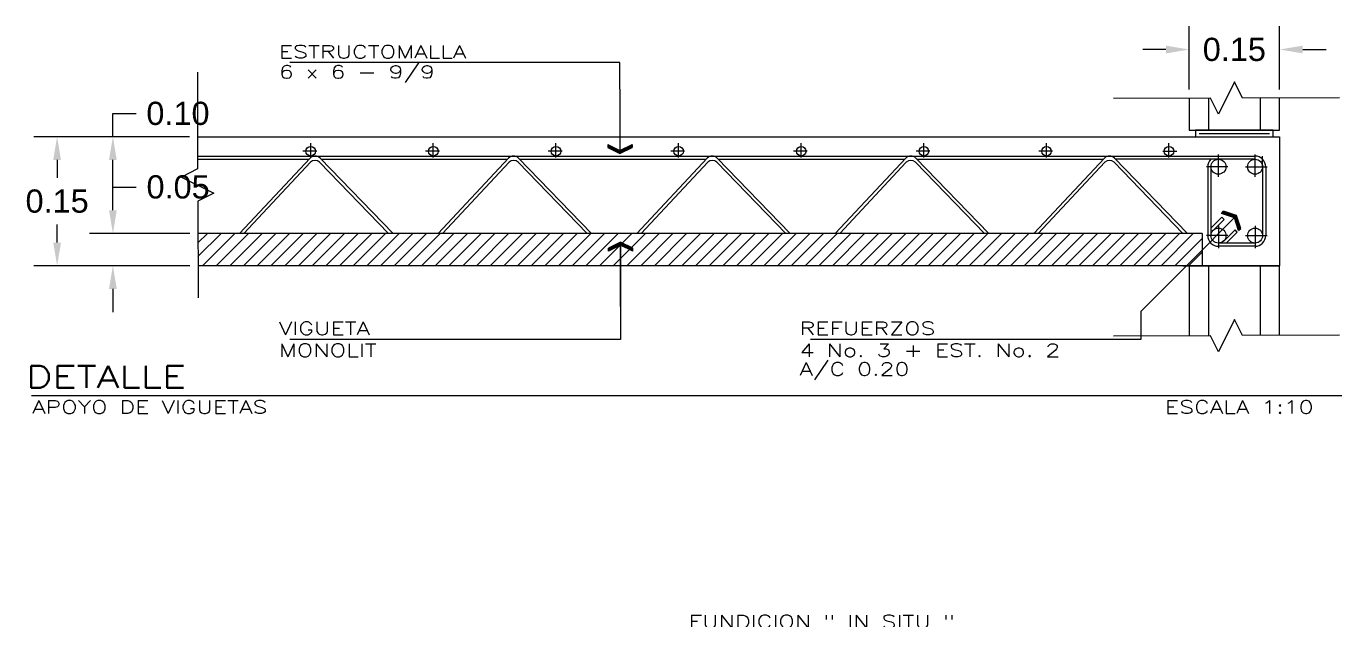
# Model space of a CAD drawing. Header units: inches. Extents: x -370 to 18, y -197 to 199.
# Drawn here: x -241.66 to -231.47, y -2.63 to 1.97 of the extents above; entities that cross this region are included whole.
import ezdxf

# ---------------------------------------------------------------- set-up
doc = ezdxf.new("R2010")
doc.units = ezdxf.units.IN
doc.header["$MEASUREMENT"] = 0
doc.header["$PDMODE"] = 34
doc.header["$PDSIZE"] = 0.2
for name, color, linetype in [('ANNOBJ', 2, 'Continuous'), ('ANNTEXT', 2, 'Continuous'), ('BLOCK', 2, 'Continuous'), ('COTAS', 1, 'Continuous'), ('EJES', 7, 'Continuous'), ('FLECHAS', 1, 'Continuous'), ('HIERRO', 4, 'Continuous'), ('HIERRO1', 3, 'Continuous'), ('REFUERZO', 5, 'Continuous'), ('ROTULADO', 4, 'Continuous'), ('SECTION', 5, 'Continuous'), ('SISA', 2, 'Continuous'), ('TEXTO', 2, 'Continuous'), ('VIGA', 3, 'Continuous')]:
    doc.layers.add(name, color=color, linetype=linetype)
doc.styles.add('HAND', font='ROMANS.shx', dxfattribs={"width": 1.35})
doc.styles.add('ROMANS', font='romans.shx', dxfattribs={"width": 1.35})
doc.styles.get("Standard").update_dxf_attribs({"font": 'arial.ttf'})
doc.dimstyles.get("Standard").update_dxf_attribs({"dimtxt": 0.18, "dimasz": 0.18, "dimexe": 0.18, "dimexo": 0.0625, "dimgap": 0.09, "dimtad": 0, "dimtih": 1, "dimtoh": 1, "dimdec": 4, "dimzin": 0, "dimdsep": 46, "dimtxsty": 'Standard', "dimcen": 0.09, "dimadec": 0, "dimazin": 0, "dimtfac": 1, "dimtdec": 4, "dimtofl": 0, "dimtmove": 0, "dimatfit": 3, "dimfxl": 1, "dimtolj": 1, "dimtzin": 0, "dimarcsym": 0})

# ---------------------------------------------------------------- blocks, each defined once
blk = doc.blocks.new('*X537')
at = {"color": 0}
for p, q in [((13.5667, 12.4294), (13.6387, 12.5013)), ((13.5667, 12.4718), (13.5962, 12.5013)), ((13.5811, 12.4013), (13.6811, 12.5013)), ((13.6235, 12.4013), (13.7235, 12.5013)), ((13.666, 12.4013), (13.766, 12.5013)), ((13.7084, 12.4013), (13.8084, 12.5013)), ((13.7508, 12.4013), (13.8508, 12.5013)), ((13.7932, 12.4013), (13.8932, 12.5013)), ((13.8357, 12.4013), (13.9357, 12.5013)), ((13.8781, 12.4013), (13.9781, 12.5013)), ((13.9205, 12.4013), (14.0205, 12.5013)), ((13.9629, 12.4013), (14.0629, 12.5013)), ((14.0054, 12.4013), (14.1054, 12.5013)), ((14.0478, 12.4013), (14.1478, 12.5013)), ((14.0902, 12.4013), (14.1902, 12.5013)), ((14.1326, 12.4013), (14.2326, 12.5013)), ((14.1751, 12.4013), (14.2751, 12.5013)), ((14.2175, 12.4013), (14.3175, 12.5013)), ((14.2599, 12.4013), (14.3599, 12.5013)), ((14.3024, 12.4013), (14.4024, 12.5013)), ((14.3448, 12.4013), (14.4448, 12.5013)), ((14.3872, 12.4013), (14.4872, 12.5013)), ((14.4296, 12.4013), (14.5296, 12.5013)), ((14.4721, 12.4013), (14.5721, 12.5013)), ((14.5145, 12.4013), (14.6145, 12.5013)), ((14.5569, 12.4013), (14.6569, 12.5013)), ((14.5993, 12.4013), (14.6993, 12.5013)), ((14.6418, 12.4013), (14.7418, 12.5013)), ((14.6842, 12.4013), (14.7842, 12.5013)), ((14.7266, 12.4013), (14.8266, 12.5013)), ((14.769, 12.4013), (14.869, 12.5013)), ((14.8115, 12.4013), (14.9115, 12.5013)), ((14.8539, 12.4013), (14.9539, 12.5013)), ((14.8963, 12.4013), (14.9963, 12.5013)), ((14.9387, 12.4013), (15.0387, 12.5013)), ((14.9812, 12.4013), (15.0812, 12.5013)), ((15.0236, 12.4013), (15.1236, 12.5013)), ((15.066, 12.4013), (15.166, 12.5013)), ((15.1085, 12.4013), (15.2085, 12.5013)), ((15.1509, 12.4013), (15.2509, 12.5013)), ((15.1933, 12.4013), (15.2933, 12.5013)), ((15.2357, 12.4013), (15.3357, 12.5013)), ((15.2782, 12.4013), (15.3782, 12.5013)), ((15.3206, 12.4013), (15.4206, 12.5013)), ((15.363, 12.4013), (15.463, 12.5013)), ((15.4054, 12.4013), (15.5054, 12.5013)), ((15.4479, 12.4013), (15.5479, 12.5013)), ((15.4903, 12.4013), (15.5903, 12.5013)), ((15.5327, 12.4013), (15.6327, 12.5013)), ((15.5751, 12.4013), (15.6751, 12.5013)), ((15.6176, 12.4013), (15.7176, 12.5013)), ((15.66, 12.4013), (15.76, 12.5013)), ((15.7024, 12.4013), (15.8024, 12.5013)), ((15.7448, 12.4013), (15.8448, 12.5013)), ((15.7873, 12.4013), (15.8873, 12.5013)), ((15.8297, 12.4013), (15.9297, 12.5013)), ((15.8721, 12.4013), (15.9721, 12.5013)), ((15.9146, 12.4013), (16.0146, 12.5013)), ((15.957, 12.4013), (16.057, 12.5013)), ((15.9994, 12.4013), (16.0994, 12.5013)), ((16.0418, 12.4013), (16.1418, 12.5013)), ((16.0843, 12.4013), (16.1843, 12.5013)), ((16.1267, 12.4013), (16.2267, 12.5013)), ((16.1691, 12.4013), (16.2691, 12.5013)), ((16.2115, 12.4013), (16.3115, 12.5013)), ((16.254, 12.4013), (16.354, 12.5013)), ((16.2964, 12.4013), (16.3964, 12.5013)), ((16.3388, 12.4013), (16.4388, 12.5013)), ((16.3812, 12.4013), (16.4812, 12.5013)), ((16.4237, 12.4013), (16.5237, 12.5013)), ((16.4661, 12.4013), (16.5661, 12.5013)), ((16.5085, 12.4013), (16.6085, 12.5013)), ((16.551, 12.4013), (16.651, 12.5013)), ((16.5934, 12.4013), (16.6781, 12.486)), ((16.6358, 12.4013), (16.6781, 12.4436))]:
    blk.add_line(p, q, dxfattribs=at)
blk = doc.blocks.new('*D539')
at = {"layer": 'COTAS', "color": 0, "lineweight": -2, "transparency": 16777216}
for p, q in [((-240.987, 1.117), (-240.987, 1.297)), ((-240.987, 1.297), (-240.807, 1.297)), ((-240.394, 1.117), (-241.167, 1.117)), ((-240.987, 0.547), (-240.987, 0.937)), ((-240.391, 0.367), (-241.167, 0.367))]:
    blk.add_line(p, q, dxfattribs=at)
at = {"layer": 'COTAS', "color": 0, "transparency": 16777216}
for points in [[(-241.017, 0.937), (-240.957, 0.937), (-240.987, 1.117)], [(-241.017, 0.547), (-240.957, 0.547), (-240.987, 0.367)]]:
    blk.add_solid(points, dxfattribs=at)
at = {"layer": 'DEFPOINTS', "color": 0, "transparency": 16777216}
for p in [(-240.987, 1.117), (-240.331, 1.117), (-240.329, 0.367)]:
    blk.add_point(p, dxfattribs=at)
at = {"layer": 'COTAS', "color": 0, "transparency": 16777216, "insert": (-240.483, 1.297), "char_height": 0.18, "attachment_point": 5}
blk.add_mtext('\\A1;0.10', dxfattribs=at)
blk = doc.blocks.new('*D540')
at = {"layer": 'COTAS', "color": 0, "lineweight": -2, "transparency": 16777216}
for p, q in [((-240.987, 0.547), (-240.987, 0.727)), ((-240.987, 0.727), (-240.807, 0.727)), ((-240.391, 0.367), (-241.167, 0.367)), ((-240.39, 0.117), (-241.167, 0.117)), ((-240.987, -0.063), (-240.987, -0.243))]:
    blk.add_line(p, q, dxfattribs=at)
at = {"layer": 'COTAS', "color": 0, "transparency": 16777216}
for points in [[(-241.017, 0.547), (-240.957, 0.547), (-240.987, 0.367)], [(-241.017, -0.063), (-240.957, -0.063), (-240.987, 0.117)]]:
    blk.add_solid(points, dxfattribs=at)
at = {"layer": 'DEFPOINTS', "color": 0, "transparency": 16777216}
for p in [(-240.987, 0.367), (-240.329, 0.367), (-240.328, 0.117)]:
    blk.add_point(p, dxfattribs=at)
at = {"layer": 'COTAS', "color": 0, "transparency": 16777216, "insert": (-240.482, 0.727), "char_height": 0.18, "attachment_point": 5}
blk.add_mtext('\\A1;0.05', dxfattribs=at)
blk = doc.blocks.new('*D541')
at = {"layer": 'COTAS', "color": 0, "lineweight": -2, "transparency": 16777216}
for p, q in [((-241.049, 1.117), (-241.599, 1.117)), ((-241.419, 0.937), (-241.419, 0.799)), ((-241.419, 0.297), (-241.419, 0.436)), ((-241.049, 0.117), (-241.599, 0.117))]:
    blk.add_line(p, q, dxfattribs=at)
at = {"layer": 'COTAS', "color": 0, "transparency": 16777216}
for points in [[(-241.449, 0.937), (-241.389, 0.937), (-241.419, 1.117)], [(-241.449, 0.297), (-241.389, 0.297), (-241.419, 0.117)]]:
    blk.add_solid(points, dxfattribs=at)
at = {"layer": 'DEFPOINTS', "color": 0, "transparency": 16777216}
for p in [(-241.419, 1.117), (-240.987, 1.117), (-240.987, 0.117)]:
    blk.add_point(p, dxfattribs=at)
at = {"layer": 'COTAS', "color": 0, "transparency": 16777216, "insert": (-241.419, 0.617), "char_height": 0.18, "attachment_point": 5}
blk.add_mtext('\\A1;0.15', dxfattribs=at)
blk = doc.blocks.new('ZA_ARRW0')
for p, q in [((-1, 0), (0, 0)), ((-0.144, 0.188), (-0.05, 0)), ((-0.144, 0.188), (-0.097, 0.188)), ((-0.05, 0), (-0.144, -0.188)), ((-0.097, 0.188), (-0.003, 0)), ((-0.003, 0), (-0.097, -0.188)), ((-0.144, -0.188), (-0.097, -0.188))]:
    blk.add_line(p, q)
for points in [[(-0.144, 0.188), (-0.05, 0), (-0.097, 0.188), (-0.003, 0)], [(-0.144, -0.188), (-0.05, 0), (-0.097, -0.188), (-0.003, 0)]]:
    blk.add_solid(points)
blk = doc.blocks.new('*D547')
at = {"layer": 'COTAS', "color": 0, "lineweight": -2, "transparency": 16777216}
for p, q in [((-232.65, 1.483), (-232.65, 1.973)), ((-231.95, 1.483), (-231.95, 1.973)), ((-232.83, 1.793), (-233.01, 1.793)), ((-231.77, 1.793), (-231.59, 1.793))]:
    blk.add_line(p, q, dxfattribs=at)
at = {"layer": 'COTAS', "color": 0, "transparency": 16777216}
for points in [[(-232.83, 1.823), (-232.83, 1.763), (-232.65, 1.793)], [(-231.77, 1.823), (-231.77, 1.763), (-231.95, 1.793)]]:
    blk.add_solid(points, dxfattribs=at)
at = {"layer": 'DEFPOINTS', "color": 0, "transparency": 16777216}
for p in [(-231.95, 1.793), (-232.65, 1.421), (-231.95, 1.421)]:
    blk.add_point(p, dxfattribs=at)
at = {"layer": 'COTAS', "color": 0, "transparency": 16777216, "insert": (-232.3, 1.793), "char_height": 0.18, "attachment_point": 5}
blk.add_mtext('\\A1;0.15', dxfattribs=at)

msp = doc.modelspace()

# ---------------------------------------------------------------- linework, layer by layer
at = {"layer": 'ANNOBJ', "color": 1}
msp.add_line((-241.618, -0.88898), (-231.46846, -0.88898), dxfattribs=at)
for points in [[(-240.33292, 1.61748), (-240.33035, 0.86748), (-240.45513, 0.80455), (-240.20471, 0.68041), (-240.32949, 0.61748), (-240.32693, -0.13252)], [(-231.4856, 1.41959), (-232.2356, 1.41702), (-232.29853, 1.54181), (-232.42267, 1.29138), (-232.4856, 1.41617), (-233.2356, 1.4136)], [(-231.4856, -0.42179), (-232.2356, -0.42435), (-232.29853, -0.29957), (-232.42267, -0.54999), (-232.4856, -0.42521), (-233.2356, -0.42778)]]:
    msp.add_lwpolyline(points, dxfattribs=at)
at = {"layer": 'BLOCK', "color": 3}
for p, q in [((-232.50026, 1.41612), (-232.50026, 1.16748)), ((-232.50026, 0.11748), (-232.50026, -0.42526))]:
    msp.add_line(p, q, dxfattribs=at)
at = {"layer": 'BLOCK', "color": 2}
for p, q in [((-232.10026, 1.41749), (-232.10026, 1.16748)), ((-232.10026, 0.11748), (-232.10026, -0.42389))]:
    msp.add_line(p, q, dxfattribs=at)
at = {"layer": 'BLOCK'}
msp.add_line((-232.5737, 1.14248), (-232.0274, 1.14248), dxfattribs=at)
for points in [[(-232.65026, 1.16748), (-231.95026, 1.16748), (-231.95026, 1.418)], [(-232.65026, 1.4156), (-232.65026, 1.16748)], [(-231.95026, -0.42338), (-231.95026, 0.11748), (-232.65026, 0.11748), (-232.65026, -0.42577)]]:
    msp.add_lwpolyline(points, dxfattribs=at)
at = {"layer": 'EJES', "color": 1}
for p, q in [((-239.45498, 0.95543), (-239.45498, 1.06624)), ((-238.50498, 0.95543), (-238.50498, 1.06624)), ((-237.55498, 0.95543), (-237.55498, 1.06624)), ((-236.60498, 0.95543), (-236.60498, 1.06624)), ((-235.65498, 0.95543), (-235.65498, 1.06624)), ((-234.70498, 0.95543), (-234.70498, 1.06624)), ((-233.75498, 0.95543), (-233.75498, 1.06624)), ((-232.80647, 0.95543), (-232.80647, 1.06624)), ((-239.40801, 1.00469), (-239.51469, 1.00469)), ((-238.45801, 1.00469), (-238.56469, 1.00469)), ((-237.50801, 1.00469), (-237.61469, 1.00469)), ((-236.55801, 1.00469), (-236.66469, 1.00469)), ((-235.60801, 1.00469), (-235.71469, 1.00469)), ((-234.65801, 1.00469), (-234.76469, 1.00469)), ((-233.70801, 1.00469), (-233.81469, 1.00469)), ((-232.85344, 1.00469), (-232.74675, 1.00469)), ((-232.42309, 0.80738), (-232.42309, 0.98053)), ((-232.13936, 0.80738), (-232.13936, 0.98053)), ((-232.3497, 0.88435), (-232.51639, 0.88435)), ((-232.21275, 0.88435), (-232.04606, 0.88435)), ((-232.42309, 0.42759), (-232.42309, 0.25444)), ((-232.13936, 0.42759), (-232.13936, 0.25444)), ((-232.3497, 0.35062), (-232.51639, 0.35062)), ((-232.21275, 0.35062), (-232.04606, 0.35062))]:
    msp.add_line(p, q, dxfattribs=at)
at = {"layer": 'FLECHAS'}
for p, q in [((-237.05894, 1.69201), (-239.61641, 1.69201)), ((-237.05894, 1.48451), (-237.05894, 1.69201)), ((-237.05425, 0.30064), (-237.05425, -0.4548)), ((-232.63569, 0.15314), (-233.02551, -0.23668)), ((-233.02551, -0.23668), (-233.02551, -0.4548)), ((-237.05425, -0.4548), (-239.61641, -0.4548)), ((-233.02551, -0.4548), (-235.58298, -0.4548))]:
    msp.add_line(p, q, dxfattribs=at)
at = {"layer": 'HIERRO'}
for centre in [(-232.42309, 0.88435), (-232.13936, 0.88435), (-232.42309, 0.35062), (-232.13936, 0.35062)]:
    msp.add_circle(centre, 0.05814, dxfattribs=at)
at = {"layer": 'HIERRO1'}
for centre in [(-239.45498, 1.00469), (-238.50498, 1.00469), (-237.55498, 1.00469), (-236.60498, 1.00469), (-235.65498, 1.00469), (-234.70498, 1.00469), (-233.75498, 1.00469), (-232.80647, 1.00469)]:
    msp.add_circle(centre, 0.03721, dxfattribs=at)
at = {"layer": 'REFUERZO', "color": 2}
for p, q in [((-240.33069, 0.96748), (-232.13936, 0.96748)), ((-240.33061, 0.94248), (-239.46817, 0.94248)), ((-240.00637, 0.36748), (-239.4597, 0.95153)), ((-239.97245, 0.36748), (-239.45652, 0.91935)), ((-238.85184, 0.36748), (-239.38581, 0.91935)), ((-238.81683, 0.36748), (-239.38263, 0.95153)), ((-239.37387, 0.94248), (-237.92976, 0.94248)), ((-238.46797, 0.36748), (-237.9213, 0.95153)), ((-238.43405, 0.36748), (-237.91811, 0.91935)), ((-237.31344, 0.36748), (-237.8474, 0.91935)), ((-237.27842, 0.36748), (-237.84422, 0.95153)), ((-237.83546, 0.94248), (-236.39136, 0.94248)), ((-236.92956, 0.36748), (-236.38289, 0.95153)), ((-236.89564, 0.36748), (-236.37971, 0.91935)), ((-235.77503, 0.36748), (-236.309, 0.91935)), ((-235.74002, 0.36748), (-236.30582, 0.95153)), ((-236.29705, 0.94248), (-234.85295, 0.94248)), ((-235.39116, 0.36748), (-234.84448, 0.95153)), ((-235.35724, 0.36748), (-234.8413, 0.91935)), ((-234.23662, 0.36748), (-234.77059, 0.91935)), ((-234.20161, 0.36748), (-234.76741, 0.95153)), ((-234.75865, 0.94248), (-233.31454, 0.94248)), ((-233.85275, 0.36748), (-233.30608, 0.95153)), ((-233.81883, 0.36748), (-233.3029, 0.91935)), ((-232.69822, 0.36748), (-233.23219, 0.91935)), ((-232.66321, 0.36748), (-233.229, 0.95153)), ((-232.13936, 0.94248), (-233.22024, 0.94248)), ((-232.08122, 0.88435), (-232.08122, 0.96559)), ((-232.50622, 0.88248), (-232.50622, 0.35248)), ((-232.48122, 0.88435), (-232.48122, 0.35062)), ((-232.08122, 0.867), (-232.08122, 0.35062)), ((-232.05622, 0.88248), (-232.05622, 0.35248)), ((-232.48131, 0.40938), (-232.39702, 0.49367)), ((-232.46459, 0.39075), (-232.37935, 0.47599)), ((-232.37935, 0.47599), (-232.39702, 0.49367)), ((-232.38453, 0.30569), (-232.29482, 0.3954)), ((-232.36239, 0.29248), (-232.27715, 0.37773)), ((-232.27715, 0.37773), (-232.29482, 0.3954)), ((-232.13936, 0.29248), (-232.42309, 0.29248)), ((-232.14122, 0.26748), (-232.42122, 0.26748))]:
    msp.add_line(p, q, dxfattribs=at)
for centre, radius, start, end in [((-239.42117, 0.91299), 0.0545, 45, 135), ((-239.42117, 0.884), 0.05, 45, 135), ((-237.88276, 0.91299), 0.0545, 45, 135), ((-237.88276, 0.884), 0.05, 45, 135), ((-236.34435, 0.91299), 0.0545, 45, 135), ((-236.34435, 0.884), 0.05, 45, 135), ((-234.80595, 0.91299), 0.0545, 45, 135), ((-234.80595, 0.884), 0.05, 45, 135), ((-233.26754, 0.91299), 0.0545, 45, 135), ((-233.26754, 0.884), 0.05, 45, 135), ((-232.42122, 0.88248), 0.085, 135.099128, 180), ((-232.42122, 0.88248), 0.085, 90, 91.256573), ((-232.14122, 0.88248), 0.085, 0, 90), ((-232.42122, 0.35248), 0.085, 180, 270), ((-232.14122, 0.35248), 0.085, 270, 0)]:
    msp.add_arc(centre, radius, start, end, dxfattribs=at)
at = {"layer": 'SECTION'}
for p, q in [((-240.33121, 1.11748), (-232.70026, 1.11748)), ((-232.70026, 1.11748), (-231.95026, 1.11748)), ((-231.95026, 1.11748), (-231.95026, 0.11748)), ((-232.55026, 0.36748), (-240.32864, 0.36748)), ((-232.55026, 0.36748), (-232.55026, 0.11748)), ((-232.70026, 0.11748), (-231.95026, 0.11748))]:
    msp.add_line(p, q, dxfattribs=at)
at = {"layer": 'SISA', "color": 2}
msp.add_lwpolyline([(-232.60026, 1.16748), (-232.60026, 1.11748), (-232.00026, 1.11748), (-232.00026, 1.16748)], close=True, dxfattribs=at)
at = {"layer": 'VIGA', "color": 4}
msp.add_line((-232.55026, 0.11748), (-240.32778, 0.11748), dxfattribs=at)

# ---------------------------------------------------------------- block references
at = {"layer": 'FLECHAS', "yscale": 0.5, "zscale": 0.5}
for p, xscale, rotation in [((-237.05894, 0.98451), -0.5, 90), ((-232.28214, 0.50669), -0.500000000000004, 225), ((-237.05425, 0.30064), -0.5, 270)]:
    msp.add_blockref('ZA_ARRW0', p, dxfattribs=dict(at, xscale=xscale, rotation=rotation))
at = {"layer": 'FLECHAS', "xscale": 2.5, "yscale": 2.5, "zscale": 2.5}
msp.add_blockref('*X537', (-274.24547, -30.88587), dxfattribs=at)

# ---------------------------------------------------------------- texts
at = {"layer": 'ANNTEXT', "style": 'ROMANS', "width": 1.35}
msp.add_text('FUNDICION " IN SITU "', height=0.1000839, dxfattribs=at).set_placement((-236.52725, -2.69186))
at = {"layer": 'ROTULADO', "color": 6, "style": 'HAND', "width": 1.35}
msp.add_text('DETALLE', height=0.168692, dxfattribs=at).set_placement((-241.65885, -0.82838))
at = {"layer": 'TEXTO', "color": 4, "linetype": 'Continuous', "style": 'HAND', "width": 1.35}
for s, p in [('ESTRUCTOMALLA', (-239.70126, 1.72548)), ('MONOLIT', (-239.70126, -0.58827)), ('4 No. 3 + EST. No. 2', (-235.66783, -0.58827)), ('A/C 0.20', (-235.66783, -0.73409)), ('APOYO DE VIGUETAS', (-241.61293, -1.02881)), ('ESCALA 1:10', (-232.8374, -1.02881))]:
    msp.add_text(s, height=0.1, dxfattribs=at).set_placement(p)
at = {"layer": 'TEXTO', "color": 2, "linetype": 'Continuous', "style": 'HAND', "width": 1.35}
for s, p in [('6 x 6 - 9/9', (-239.70126, 1.56986)), ('VIGUETA', (-239.70126, -0.41836)), ('REFUERZOS', (-235.66783, -0.41836))]:
    msp.add_text(s, height=0.1, dxfattribs=at).set_placement(p)

# ---------------------------------------------------------------- dimensions: what is measured, and where the dimension line sits
at = {"layer": 'COTAS', "color": 1}
dim = msp.add_linear_dim(base=(-231.95026, 1.79322), p1=(-232.65026, 1.42077), p2=(-231.95026, 1.42077), text='0.15', dimstyle='Standard', dxfattribs=at)
dim.commit()
dim.dimension.update_dxf_attribs({"geometry": '*D547', "text_midpoint": (-232.30026, 1.79322)})
for base, p1, p2, text, picture, middle in [((-240.98661, 1.11748), (-240.32864, 0.36748), (-240.33121, 1.11748), '0.10', '*D539', (-240.48314, 1.29748)), ((-241.41916, 1.11748), (-240.98661, 0.11748), (-240.98661, 1.11748), '0.15', '*D541', (-241.41916, 0.61748)), ((-240.98661, 0.36748), (-240.32778, 0.11748), (-240.32864, 0.36748), '0.05', '*D540', (-240.48216, 0.72748))]:
    dim = msp.add_linear_dim(base=base, p1=p1, p2=p2, angle=90, text=text, dimstyle='Standard', dxfattribs=at)
    dim.commit()
    dim.dimension.update_dxf_attribs({"geometry": picture, "text_midpoint": middle})

doc.saveas('drawing.dxf')
